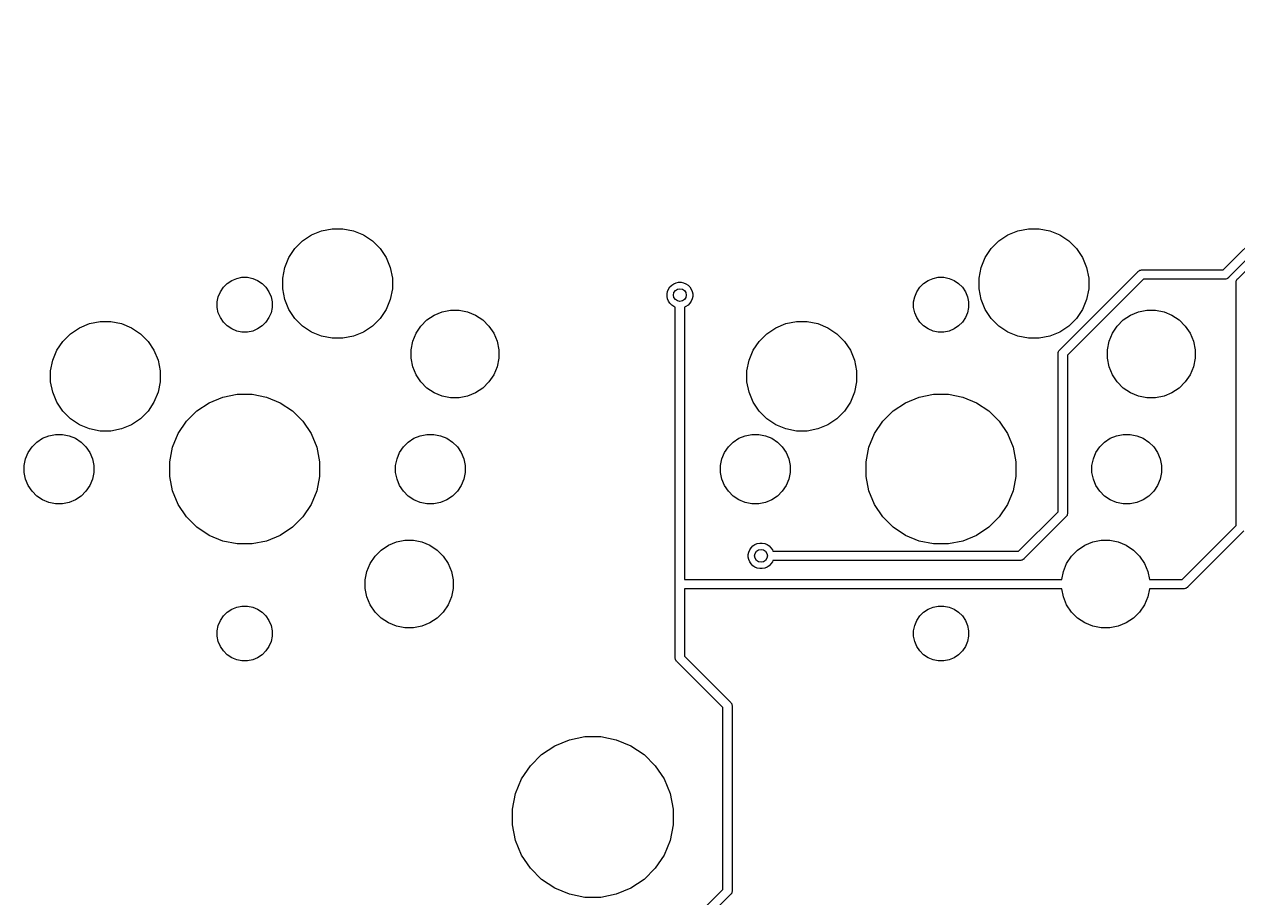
# Model space of a CAD drawing. Extents: x 111 to 185, y -151 to -34.
# Drawn here: x 111.44 to 144.64, y -75.24 to -51.32 of the extents above; entities that cross this region are included whole.
import ezdxf

# ---------------------------------------------------------------- set-up
doc = ezdxf.new("R2010")
doc.units = 0
doc.layers.add('BLACK', color=7, linetype='CONTINUOUS')

msp = doc.modelspace()

# ---------------------------------------------------------------- linework, layer by layer
at = {"layer": 'BLACK', "linetype": 'CONTINUOUS'}
for p, q in [((144.244, -58.05), (150.971, -51.3232)), ((151.18, -51.4677), (144.389, -58.259)), ((144.641, -58.2892), (150.778, -52.1523)), ((119.059, -57.2549), (119.304, -57.0907)), ((119.304, -57.0907), (119.577, -56.9776)), ((119.577, -56.9776), (119.867, -56.92)), ((119.867, -56.92), (120.163, -56.92)), ((120.163, -56.92), (120.453, -56.9776)), ((120.453, -56.9776), (120.726, -57.0907)), ((120.726, -57.0907), (120.971, -57.2549)), ((138.109, -57.2549), (138.354, -57.0907)), ((138.354, -57.0907), (138.627, -56.9776)), ((138.627, -56.9776), (138.917, -56.92)), ((138.917, -56.92), (139.213, -56.92)), ((139.213, -56.92), (139.503, -56.9776)), ((139.503, -56.9776), (139.776, -57.0907)), ((139.776, -57.0907), (140.021, -57.2549)), ((118.85, -57.4638), (119.059, -57.2549)), ((120.971, -57.2549), (121.18, -57.4638)), ((137.9, -57.4638), (138.109, -57.2549)), ((140.021, -57.2549), (140.23, -57.4638)), ((118.573, -57.9825), (118.686, -57.7095)), ((118.686, -57.7095), (118.85, -57.4638)), ((121.18, -57.4638), (121.344, -57.7095)), ((121.344, -57.7095), (121.457, -57.9825)), ((137.623, -57.9825), (137.736, -57.7095)), ((137.736, -57.7095), (137.9, -57.4638)), ((140.23, -57.4638), (140.394, -57.7095)), ((140.394, -57.7095), (140.507, -57.9825)), ((118.515, -58.2723), (118.573, -57.9825)), ((121.457, -57.9825), (121.515, -58.2723)), ((137.565, -58.2723), (137.623, -57.9825)), ((139.771, -60.2378), (141.918, -58.0909)), ((140.507, -57.9825), (140.565, -58.2723)), ((141.918, -58.0909), (141.922, -58.0862)), ((141.922, -58.0862), (141.927, -58.0823)), ((141.927, -58.0823), (141.941, -58.0705)), ((141.941, -58.0705), (141.963, -58.0589)), ((141.963, -58.0589), (141.965, -58.0582)), ((141.965, -58.0582), (141.987, -58.0518)), ((141.987, -58.0518), (142.005, -58.05)), ((142.005, -58.05), (142.011, -58.0494)), ((142.005, -58.05), (142.005, -58.05)), ((142.011, -58.0494), (142.017, -58.05)), ((142.017, -58.05), (144.244, -58.05)), ((116.892, -58.5219), (116.997, -58.4174)), ((116.997, -58.4174), (117.12, -58.3354)), ((117.12, -58.3354), (117.256, -58.2788)), ((117.256, -58.2788), (117.401, -58.25)), ((117.401, -58.25), (117.549, -58.25)), ((117.549, -58.25), (117.694, -58.2788)), ((117.694, -58.2788), (117.83, -58.3354)), ((117.83, -58.3354), (117.953, -58.4174)), ((117.953, -58.4174), (118.058, -58.5219)), ((118.515, -58.5677), (118.515, -58.2723)), ((121.515, -58.2723), (121.515, -58.5677)), ((129.215, -58.4273), (129.279, -58.4009)), ((129.279, -58.4009), (129.347, -58.3875)), ((129.347, -58.3875), (129.416, -58.3875)), ((129.416, -58.3875), (129.483, -58.4009)), ((129.483, -58.4009), (129.547, -58.4273)), ((135.942, -58.5219), (136.047, -58.4174)), ((136.047, -58.4174), (136.17, -58.3354)), ((136.17, -58.3354), (136.306, -58.2788)), ((136.306, -58.2788), (136.451, -58.25)), ((136.451, -58.25), (136.599, -58.25)), ((136.599, -58.25), (136.744, -58.2788)), ((136.744, -58.2788), (136.88, -58.3354)), ((136.88, -58.3354), (137.003, -58.4174)), ((137.003, -58.4174), (137.108, -58.5219)), ((137.565, -58.5677), (137.565, -58.2723)), ((142.063, -58.3), (139.981, -60.3823)), ((140.565, -58.2723), (140.565, -58.5677)), ((144.29, -58.3), (142.063, -58.3)), ((144.296, -58.3006), (144.29, -58.3)), ((144.302, -58.3), (144.296, -58.3006)), ((144.321, -58.2982), (144.302, -58.3)), ((144.302, -58.3), (144.302, -58.3)), ((144.344, -58.291), (144.321, -58.2982)), ((144.366, -58.2794), (144.344, -58.291)), ((144.385, -58.2638), (144.366, -58.2794)), ((144.389, -58.259), (144.385, -58.2638)), ((144.6, -58.3758), (144.602, -58.3575)), ((144.6, -58.3759), (144.6, -58.3758)), ((144.6, -58.382), (144.6, -58.3759)), ((144.6, -58.3881), (144.6, -58.382)), ((144.6, -65.0477), (144.6, -58.3881)), ((144.602, -58.3575), (144.609, -58.3339)), ((144.609, -58.3339), (144.621, -58.3122)), ((144.621, -58.3122), (144.637, -58.2932)), ((144.637, -58.2932), (144.641, -58.2892)), ((116.754, -58.7812), (116.81, -58.6447)), ((116.81, -58.6447), (116.892, -58.5219)), ((118.058, -58.5219), (118.14, -58.6447)), ((118.14, -58.6447), (118.196, -58.7812)), ((118.573, -58.8575), (118.515, -58.5677)), ((121.515, -58.5677), (121.457, -58.8575)), ((129.031, -58.703), (129.045, -58.6354)), ((129.031, -58.772), (129.031, -58.703)), ((129.045, -58.6354), (129.071, -58.5717)), ((129.071, -58.5717), (129.109, -58.5144)), ((129.109, -58.5144), (129.158, -58.4656)), ((129.158, -58.4656), (129.215, -58.4273)), ((129.547, -58.4273), (129.604, -58.4656)), ((129.604, -58.4656), (129.653, -58.5144)), ((129.653, -58.5144), (129.691, -58.5717)), ((129.691, -58.5717), (129.718, -58.6354)), ((129.718, -58.6354), (129.731, -58.703)), ((129.731, -58.703), (129.731, -58.772)), ((135.804, -58.7812), (135.86, -58.6447)), ((135.86, -58.6447), (135.942, -58.5219)), ((137.108, -58.5219), (137.19, -58.6447)), ((137.19, -58.6447), (137.246, -58.7812)), ((137.623, -58.8575), (137.565, -58.5677)), ((140.565, -58.5677), (140.507, -58.8575)), ((116.725, -58.9261), (116.754, -58.7812)), ((116.725, -59.0739), (116.725, -58.9261)), ((116.754, -59.2188), (116.725, -59.0739)), ((118.196, -58.7812), (118.225, -58.9261)), ((118.225, -59.0739), (118.196, -59.2188)), ((118.225, -58.9261), (118.225, -59.0739)), ((118.686, -59.1305), (118.573, -58.8575)), ((121.457, -58.8575), (121.344, -59.1305)), ((129.045, -58.8396), (129.031, -58.772)), ((129.071, -58.9033), (129.045, -58.8396)), ((129.109, -58.9606), (129.071, -58.9033)), ((129.158, -59.0094), (129.109, -58.9606)), ((129.215, -59.0477), (129.158, -59.0094)), ((129.256, -59.0646), (129.215, -59.0477)), ((129.256, -66.6371), (129.256, -59.0646)), ((129.547, -59.0477), (129.506, -59.0646)), ((129.506, -59.0646), (129.506, -66.525)), ((129.604, -59.0094), (129.547, -59.0477)), ((129.653, -58.9606), (129.604, -59.0094)), ((129.691, -58.9033), (129.653, -58.9606)), ((129.718, -58.8396), (129.691, -58.9033)), ((129.731, -58.772), (129.718, -58.8396)), ((135.775, -58.9261), (135.804, -58.7812)), ((135.775, -59.0739), (135.775, -58.9261)), ((135.804, -59.2188), (135.775, -59.0739)), ((137.246, -58.7812), (137.275, -58.9261)), ((137.275, -59.0739), (137.246, -59.2188)), ((137.275, -58.9261), (137.275, -59.0739)), ((137.736, -59.1305), (137.623, -58.8575)), ((140.507, -58.8575), (140.394, -59.1305)), ((116.81, -59.3553), (116.754, -59.2188)), ((116.892, -59.4781), (116.81, -59.3553)), ((118.14, -59.3553), (118.058, -59.4781)), ((118.196, -59.2188), (118.14, -59.3553)), ((118.85, -59.3762), (118.686, -59.1305)), ((119.059, -59.5851), (118.85, -59.3762)), ((121.18, -59.3762), (120.971, -59.5851)), ((121.344, -59.1305), (121.18, -59.3762)), ((122.293, -59.585), (122.46, -59.4179)), ((122.46, -59.4179), (122.657, -59.2866)), ((122.657, -59.2866), (122.875, -59.1961)), ((122.875, -59.1961), (123.107, -59.15)), ((123.107, -59.15), (123.343, -59.15)), ((123.343, -59.15), (123.575, -59.1961)), ((123.575, -59.1961), (123.793, -59.2866)), ((123.793, -59.2866), (123.99, -59.4179)), ((123.99, -59.4179), (124.157, -59.585)), ((135.86, -59.3553), (135.804, -59.2188)), ((135.942, -59.4781), (135.86, -59.3553)), ((137.19, -59.3553), (137.108, -59.4781)), ((137.246, -59.2188), (137.19, -59.3553)), ((137.9, -59.3762), (137.736, -59.1305)), ((138.109, -59.5851), (137.9, -59.3762)), ((140.23, -59.3762), (140.021, -59.5851)), ((140.394, -59.1305), (140.23, -59.3762)), ((141.343, -59.585), (141.51, -59.4179)), ((141.51, -59.4179), (141.707, -59.2866)), ((141.707, -59.2866), (141.925, -59.1961)), ((141.925, -59.1961), (142.157, -59.15)), ((142.157, -59.15), (142.393, -59.15)), ((142.393, -59.15), (142.625, -59.1961)), ((142.625, -59.1961), (142.843, -59.2866)), ((142.843, -59.2866), (143.04, -59.4179)), ((143.04, -59.4179), (143.207, -59.585)), ((112.709, -59.7949), (112.954, -59.6307)), ((112.954, -59.6307), (113.227, -59.5176)), ((113.227, -59.5176), (113.517, -59.46)), ((113.517, -59.46), (113.813, -59.46)), ((113.813, -59.46), (114.103, -59.5176)), ((114.103, -59.5176), (114.376, -59.6307)), ((114.376, -59.6307), (114.621, -59.7949)), ((116.997, -59.5826), (116.892, -59.4781)), ((117.12, -59.6646), (116.997, -59.5826)), ((117.256, -59.7212), (117.12, -59.6646)), ((117.401, -59.75), (117.256, -59.7212)), ((117.549, -59.75), (117.401, -59.75)), ((117.694, -59.7212), (117.549, -59.75)), ((117.83, -59.6646), (117.694, -59.7212)), ((117.953, -59.5826), (117.83, -59.6646)), ((118.058, -59.4781), (117.953, -59.5826)), ((119.304, -59.7493), (119.059, -59.5851)), ((119.577, -59.8624), (119.304, -59.7493)), ((120.726, -59.7493), (120.453, -59.8624)), ((120.971, -59.5851), (120.726, -59.7493)), ((122.162, -59.7816), (122.293, -59.585)), ((124.157, -59.585), (124.288, -59.7816)), ((131.759, -59.7949), (132.004, -59.6307)), ((132.004, -59.6307), (132.277, -59.5176)), ((132.277, -59.5176), (132.567, -59.46)), ((132.567, -59.46), (132.863, -59.46)), ((132.863, -59.46), (133.153, -59.5176)), ((133.153, -59.5176), (133.426, -59.6307)), ((133.426, -59.6307), (133.671, -59.7949)), ((136.047, -59.5826), (135.942, -59.4781)), ((136.17, -59.6646), (136.047, -59.5826)), ((136.306, -59.7212), (136.17, -59.6646)), ((136.451, -59.75), (136.306, -59.7212)), ((136.599, -59.75), (136.451, -59.75)), ((136.744, -59.7212), (136.599, -59.75)), ((136.88, -59.6646), (136.744, -59.7212)), ((137.003, -59.5826), (136.88, -59.6646)), ((137.108, -59.4781), (137.003, -59.5826)), ((138.354, -59.7493), (138.109, -59.5851)), ((138.627, -59.8624), (138.354, -59.7493)), ((139.776, -59.7493), (139.503, -59.8624)), ((140.021, -59.5851), (139.776, -59.7493)), ((141.212, -59.7816), (141.343, -59.585)), ((143.207, -59.585), (143.338, -59.7816)), ((112.336, -60.2495), (112.5, -60.0038)), ((112.5, -60.0038), (112.709, -59.7949)), ((114.621, -59.7949), (114.83, -60.0038)), ((114.83, -60.0038), (114.994, -60.2495)), ((119.867, -59.92), (119.577, -59.8624)), ((120.163, -59.92), (119.867, -59.92)), ((120.453, -59.8624), (120.163, -59.92)), ((122.025, -60.2318), (122.071, -60)), ((122.071, -60), (122.162, -59.7816)), ((124.288, -59.7816), (124.379, -60)), ((124.379, -60), (124.425, -60.2318)), ((131.386, -60.2495), (131.55, -60.0038)), ((131.55, -60.0038), (131.759, -59.7949)), ((133.671, -59.7949), (133.88, -60.0038)), ((133.88, -60.0038), (134.044, -60.2495)), ((138.917, -59.92), (138.627, -59.8624)), ((139.213, -59.92), (138.917, -59.92)), ((139.503, -59.8624), (139.213, -59.92)), ((141.075, -60.2318), (141.121, -60)), ((141.121, -60), (141.212, -59.7816)), ((143.338, -59.7816), (143.429, -60)), ((143.429, -60), (143.475, -60.2318)), ((112.223, -60.5225), (112.336, -60.2495)), ((114.994, -60.2495), (115.107, -60.5225)), ((122.025, -60.4682), (122.025, -60.2318)), ((124.425, -60.2318), (124.425, -60.4682)), ((131.273, -60.5225), (131.386, -60.2495)), ((134.044, -60.2495), (134.157, -60.5225)), ((139.73, -60.3305), (139.731, -60.3244)), ((139.731, -60.3366), (139.73, -60.3305)), ((139.731, -60.3244), (139.732, -60.306)), ((139.731, -60.3244), (139.731, -60.3244)), ((139.731, -64.6677), (139.731, -60.3366)), ((139.732, -60.306), (139.739, -60.2824)), ((139.739, -60.2824), (139.751, -60.2607)), ((139.751, -60.2607), (139.767, -60.2417)), ((139.767, -60.2417), (139.771, -60.2378)), ((139.981, -60.3823), (139.981, -64.7134)), ((141.075, -60.4682), (141.075, -60.2318)), ((143.475, -60.2318), (143.475, -60.4682)), ((112.165, -60.8123), (112.223, -60.5225)), ((115.107, -60.5225), (115.165, -60.8123)), ((122.071, -60.7), (122.025, -60.4682)), ((122.162, -60.9184), (122.071, -60.7)), ((124.379, -60.7), (124.288, -60.9184)), ((124.425, -60.4682), (124.379, -60.7)), ((131.215, -60.8123), (131.273, -60.5225)), ((134.157, -60.5225), (134.215, -60.8123)), ((141.121, -60.7), (141.075, -60.4682)), ((141.212, -60.9184), (141.121, -60.7)), ((143.429, -60.7), (143.338, -60.9184)), ((143.475, -60.4682), (143.429, -60.7)), ((112.165, -61.1077), (112.165, -60.8123)), ((115.165, -60.8123), (115.165, -61.1077)), ((122.293, -61.115), (122.162, -60.9184)), ((124.288, -60.9184), (124.157, -61.115)), ((131.215, -61.1077), (131.215, -60.8123)), ((134.215, -60.8123), (134.215, -61.1077)), ((141.343, -61.115), (141.212, -60.9184)), ((143.338, -60.9184), (143.207, -61.115)), ((112.223, -61.3975), (112.165, -61.1077)), ((112.336, -61.6705), (112.223, -61.3975)), ((115.107, -61.3975), (114.994, -61.6705)), ((115.165, -61.1077), (115.107, -61.3975)), ((122.46, -61.2821), (122.293, -61.115)), ((122.657, -61.4134), (122.46, -61.2821)), ((122.875, -61.5039), (122.657, -61.4134)), ((123.793, -61.4134), (123.575, -61.5039)), ((123.99, -61.2821), (123.793, -61.4134)), ((124.157, -61.115), (123.99, -61.2821)), ((131.273, -61.3975), (131.215, -61.1077)), ((131.386, -61.6705), (131.273, -61.3975)), ((134.157, -61.3975), (134.044, -61.6705)), ((134.215, -61.1077), (134.157, -61.3975)), ((141.51, -61.2821), (141.343, -61.115)), ((141.707, -61.4134), (141.51, -61.2821)), ((141.925, -61.5039), (141.707, -61.4134)), ((142.843, -61.4134), (142.625, -61.5039)), ((143.04, -61.2821), (142.843, -61.4134)), ((143.207, -61.115), (143.04, -61.2821)), ((112.5, -61.9162), (112.336, -61.6705)), ((114.994, -61.6705), (114.83, -61.9162)), ((116.168, -61.9077), (116.504, -61.6833)), ((116.504, -61.6833), (116.877, -61.5288)), ((116.877, -61.5288), (117.273, -61.45)), ((117.273, -61.45), (117.677, -61.45)), ((117.677, -61.45), (118.073, -61.5288)), ((118.073, -61.5288), (118.446, -61.6833)), ((118.446, -61.6833), (118.782, -61.9077)), ((123.107, -61.55), (122.875, -61.5039)), ((123.343, -61.55), (123.107, -61.55)), ((123.575, -61.5039), (123.343, -61.55)), ((131.55, -61.9162), (131.386, -61.6705)), ((134.044, -61.6705), (133.88, -61.9162)), ((135.218, -61.9077), (135.554, -61.6833)), ((135.554, -61.6833), (135.927, -61.5288)), ((135.927, -61.5288), (136.323, -61.45)), ((136.323, -61.45), (136.727, -61.45)), ((136.727, -61.45), (137.123, -61.5288)), ((137.123, -61.5288), (137.496, -61.6833)), ((137.496, -61.6833), (137.832, -61.9077)), ((142.157, -61.55), (141.925, -61.5039)), ((142.393, -61.55), (142.157, -61.55)), ((142.625, -61.5039), (142.393, -61.55)), ((112.709, -62.1251), (112.5, -61.9162)), ((114.83, -61.9162), (114.621, -62.1251)), ((115.883, -62.1932), (116.168, -61.9077)), ((118.782, -61.9077), (119.067, -62.1932)), ((131.759, -62.1251), (131.55, -61.9162)), ((133.88, -61.9162), (133.671, -62.1251)), ((134.933, -62.1932), (135.218, -61.9077)), ((137.832, -61.9077), (138.117, -62.1932)), ((112.954, -62.2893), (112.709, -62.1251)), ((113.227, -62.4024), (112.954, -62.2893)), ((113.517, -62.46), (113.227, -62.4024)), ((114.103, -62.4024), (113.813, -62.46)), ((114.376, -62.2893), (114.103, -62.4024)), ((114.621, -62.1251), (114.376, -62.2893)), ((115.658, -62.529), (115.883, -62.1932)), ((119.067, -62.1932), (119.292, -62.529)), ((132.004, -62.2893), (131.759, -62.1251)), ((132.277, -62.4024), (132.004, -62.2893)), ((132.567, -62.46), (132.277, -62.4024)), ((133.153, -62.4024), (132.863, -62.46)), ((133.426, -62.2893), (133.153, -62.4024)), ((133.671, -62.1251), (133.426, -62.2893)), ((134.708, -62.529), (134.933, -62.1932)), ((138.117, -62.1932), (138.342, -62.529)), ((111.789, -62.7621), (111.945, -62.6581)), ((111.945, -62.6581), (112.118, -62.5865)), ((112.118, -62.5865), (112.301, -62.55)), ((112.301, -62.55), (112.489, -62.55)), ((112.489, -62.55), (112.672, -62.5865)), ((112.672, -62.5865), (112.845, -62.6581)), ((112.845, -62.6581), (113.001, -62.7621)), ((113.813, -62.46), (113.517, -62.46)), ((115.504, -62.902), (115.658, -62.529)), ((119.292, -62.529), (119.446, -62.902)), ((121.949, -62.7621), (122.105, -62.6581)), ((122.105, -62.6581), (122.278, -62.5865)), ((122.278, -62.5865), (122.461, -62.55)), ((122.461, -62.55), (122.649, -62.55)), ((122.649, -62.55), (122.832, -62.5865)), ((122.832, -62.5865), (123.005, -62.6581)), ((123.005, -62.6581), (123.161, -62.7621)), ((130.839, -62.7621), (130.995, -62.6581)), ((130.995, -62.6581), (131.168, -62.5865)), ((131.168, -62.5865), (131.351, -62.55)), ((131.351, -62.55), (131.539, -62.55)), ((131.539, -62.55), (131.722, -62.5865)), ((131.722, -62.5865), (131.895, -62.6581)), ((131.895, -62.6581), (132.051, -62.7621)), ((132.863, -62.46), (132.567, -62.46)), ((134.554, -62.902), (134.708, -62.529)), ((138.342, -62.529), (138.496, -62.902)), ((140.999, -62.7621), (141.155, -62.6581)), ((141.155, -62.6581), (141.328, -62.5865)), ((141.328, -62.5865), (141.511, -62.55)), ((141.511, -62.55), (141.699, -62.55)), ((141.699, -62.55), (141.882, -62.5865)), ((141.882, -62.5865), (142.055, -62.6581)), ((142.055, -62.6581), (142.211, -62.7621)), ((111.482, -63.2229), (111.553, -63.05)), ((111.553, -63.05), (111.657, -62.8944)), ((111.657, -62.8944), (111.789, -62.7621)), ((113.001, -62.7621), (113.133, -62.8944)), ((113.133, -62.8944), (113.237, -63.05)), ((113.237, -63.05), (113.308, -63.2229)), ((115.425, -63.2981), (115.504, -62.902)), ((119.446, -62.902), (119.525, -63.2981)), ((121.642, -63.2229), (121.713, -63.05)), ((121.713, -63.05), (121.817, -62.8944)), ((121.817, -62.8944), (121.949, -62.7621)), ((123.161, -62.7621), (123.293, -62.8944)), ((123.293, -62.8944), (123.397, -63.05)), ((123.397, -63.05), (123.468, -63.2229)), ((130.532, -63.2229), (130.603, -63.05)), ((130.603, -63.05), (130.707, -62.8944)), ((130.707, -62.8944), (130.839, -62.7621)), ((132.051, -62.7621), (132.183, -62.8944)), ((132.183, -62.8944), (132.287, -63.05)), ((132.287, -63.05), (132.358, -63.2229)), ((134.475, -63.2981), (134.554, -62.902)), ((138.496, -62.902), (138.575, -63.2981)), ((140.692, -63.2229), (140.763, -63.05)), ((140.763, -63.05), (140.867, -62.8944)), ((140.867, -62.8944), (140.999, -62.7621)), ((142.211, -62.7621), (142.343, -62.8944)), ((142.343, -62.8944), (142.447, -63.05)), ((142.447, -63.05), (142.518, -63.2229)), ((111.445, -63.4064), (111.482, -63.2229)), ((113.308, -63.2229), (113.345, -63.4064)), ((115.425, -63.7019), (115.425, -63.2981)), ((119.525, -63.2981), (119.525, -63.7019)), ((121.605, -63.4064), (121.642, -63.2229)), ((123.468, -63.2229), (123.505, -63.4064)), ((130.495, -63.4064), (130.532, -63.2229)), ((132.358, -63.2229), (132.395, -63.4064)), ((134.475, -63.7019), (134.475, -63.2981)), ((138.575, -63.2981), (138.575, -63.7019)), ((140.655, -63.4064), (140.692, -63.2229)), ((142.518, -63.2229), (142.555, -63.4064)), ((111.445, -63.5936), (111.445, -63.4064)), ((111.482, -63.7771), (111.445, -63.5936)), ((113.345, -63.5936), (113.308, -63.7771)), ((113.345, -63.4064), (113.345, -63.5936)), ((115.504, -64.098), (115.425, -63.7019)), ((119.525, -63.7019), (119.446, -64.098)), ((121.605, -63.5936), (121.605, -63.4064)), ((121.642, -63.7771), (121.605, -63.5936)), ((123.505, -63.5936), (123.468, -63.7771)), ((123.505, -63.4064), (123.505, -63.5936)), ((130.495, -63.5936), (130.495, -63.4064)), ((130.532, -63.7771), (130.495, -63.5936)), ((132.395, -63.5936), (132.358, -63.7771)), ((132.395, -63.4064), (132.395, -63.5936)), ((134.554, -64.098), (134.475, -63.7019)), ((138.575, -63.7019), (138.496, -64.098)), ((140.655, -63.5936), (140.655, -63.4064)), ((140.692, -63.7771), (140.655, -63.5936)), ((142.555, -63.5936), (142.518, -63.7771)), ((142.555, -63.4064), (142.555, -63.5936)), ((111.553, -63.95), (111.482, -63.7771)), ((111.657, -64.1056), (111.553, -63.95)), ((113.237, -63.95), (113.133, -64.1056)), ((113.308, -63.7771), (113.237, -63.95)), ((121.713, -63.95), (121.642, -63.7771)), ((121.817, -64.1056), (121.713, -63.95)), ((123.397, -63.95), (123.293, -64.1056)), ((123.468, -63.7771), (123.397, -63.95)), ((130.603, -63.95), (130.532, -63.7771)), ((130.707, -64.1056), (130.603, -63.95)), ((132.287, -63.95), (132.183, -64.1056)), ((132.358, -63.7771), (132.287, -63.95)), ((140.763, -63.95), (140.692, -63.7771)), ((140.867, -64.1056), (140.763, -63.95)), ((142.447, -63.95), (142.343, -64.1056)), ((142.518, -63.7771), (142.447, -63.95)), ((111.789, -64.2379), (111.657, -64.1056)), ((111.945, -64.3419), (111.789, -64.2379)), ((112.118, -64.4135), (111.945, -64.3419)), ((112.845, -64.3419), (112.672, -64.4135)), ((113.001, -64.2379), (112.845, -64.3419)), ((113.133, -64.1056), (113.001, -64.2379)), ((115.658, -64.471), (115.504, -64.098)), ((119.446, -64.098), (119.292, -64.471)), ((121.949, -64.2379), (121.817, -64.1056)), ((122.105, -64.3419), (121.949, -64.2379)), ((122.278, -64.4135), (122.105, -64.3419)), ((123.005, -64.3419), (122.832, -64.4135)), ((123.161, -64.2379), (123.005, -64.3419)), ((123.293, -64.1056), (123.161, -64.2379)), ((130.839, -64.2379), (130.707, -64.1056)), ((130.995, -64.3419), (130.839, -64.2379)), ((131.168, -64.4135), (130.995, -64.3419)), ((131.895, -64.3419), (131.722, -64.4135)), ((132.051, -64.2379), (131.895, -64.3419)), ((132.183, -64.1056), (132.051, -64.2379)), ((134.708, -64.471), (134.554, -64.098)), ((138.496, -64.098), (138.342, -64.471)), ((140.999, -64.2379), (140.867, -64.1056)), ((141.155, -64.3419), (140.999, -64.2379)), ((141.328, -64.4135), (141.155, -64.3419)), ((142.055, -64.3419), (141.882, -64.4135)), ((142.211, -64.2379), (142.055, -64.3419)), ((142.343, -64.1056), (142.211, -64.2379)), ((112.301, -64.45), (112.118, -64.4135)), ((112.489, -64.45), (112.301, -64.45)), ((112.672, -64.4135), (112.489, -64.45)), ((115.883, -64.8068), (115.658, -64.471)), ((119.292, -64.471), (119.067, -64.8068)), ((122.461, -64.45), (122.278, -64.4135)), ((122.649, -64.45), (122.461, -64.45)), ((122.832, -64.4135), (122.649, -64.45)), ((131.351, -64.45), (131.168, -64.4135)), ((131.539, -64.45), (131.351, -64.45)), ((131.722, -64.4135), (131.539, -64.45)), ((134.933, -64.8068), (134.708, -64.471)), ((138.342, -64.471), (138.117, -64.8068)), ((138.648, -65.75), (139.731, -64.6677)), ((139.981, -64.7256), (139.979, -64.744)), ((139.981, -64.7134), (139.981, -64.7195)), ((139.981, -64.7195), (139.981, -64.7256)), ((139.981, -64.7256), (139.981, -64.7256)), ((141.511, -64.45), (141.328, -64.4135)), ((141.699, -64.45), (141.511, -64.45)), ((141.882, -64.4135), (141.699, -64.45)), ((116.168, -65.0923), (115.883, -64.8068)), ((119.067, -64.8068), (118.782, -65.0923)), ((135.218, -65.0923), (134.933, -64.8068)), ((138.117, -64.8068), (137.832, -65.0923)), ((139.94, -64.8122), (138.793, -65.959)), ((139.944, -64.8083), (139.94, -64.8122)), ((139.948, -64.8036), (139.944, -64.8083)), ((139.96, -64.7893), (139.948, -64.8036)), ((139.948, -64.8036), (139.948, -64.8036)), ((139.972, -64.7676), (139.96, -64.7893)), ((139.979, -64.744), (139.972, -64.7676)), ((143.123, -66.525), (144.6, -65.0477)), ((116.504, -65.3167), (116.168, -65.0923)), ((116.877, -65.4712), (116.504, -65.3167)), ((118.446, -65.3167), (118.073, -65.4712)), ((118.782, -65.0923), (118.446, -65.3167)), ((135.554, -65.3167), (135.218, -65.0923)), ((135.927, -65.4712), (135.554, -65.3167)), ((137.496, -65.3167), (137.123, -65.4712)), ((137.832, -65.0923), (137.496, -65.3167)), ((144.81, -65.1922), (143.268, -66.734)), ((117.273, -65.55), (116.877, -65.4712)), ((117.677, -65.55), (117.273, -65.55)), ((118.073, -65.4712), (117.677, -65.55)), ((121.043, -65.885), (121.21, -65.7179)), ((121.21, -65.7179), (121.407, -65.5866)), ((121.407, -65.5866), (121.625, -65.4961)), ((121.625, -65.4961), (121.857, -65.45)), ((121.857, -65.45), (122.093, -65.45)), ((122.093, -65.45), (122.325, -65.4961)), ((122.325, -65.4961), (122.543, -65.5866)), ((122.543, -65.5866), (122.74, -65.7179)), ((122.74, -65.7179), (122.907, -65.885)), ((131.263, -65.7729), (131.29, -65.7092)), ((131.29, -65.7092), (131.328, -65.6519)), ((131.328, -65.6519), (131.377, -65.6031)), ((131.377, -65.6031), (131.434, -65.5648)), ((131.434, -65.5648), (131.498, -65.5384)), ((131.498, -65.5384), (131.566, -65.525)), ((131.566, -65.525), (131.634, -65.525)), ((131.634, -65.525), (131.702, -65.5384)), ((131.702, -65.5384), (131.766, -65.5648)), ((131.766, -65.5648), (131.823, -65.6031)), ((131.823, -65.6031), (131.872, -65.6519)), ((131.872, -65.6519), (131.91, -65.7092)), ((131.91, -65.7092), (131.927, -65.75)), ((136.323, -65.55), (135.927, -65.4712)), ((136.727, -65.55), (136.323, -65.55)), ((137.123, -65.4712), (136.727, -65.55)), ((140.093, -65.885), (140.26, -65.7179)), ((140.26, -65.7179), (140.457, -65.5866)), ((140.457, -65.5866), (140.675, -65.4961)), ((140.675, -65.4961), (140.907, -65.45)), ((140.907, -65.45), (141.143, -65.45)), ((141.143, -65.45), (141.375, -65.4961)), ((141.375, -65.4961), (141.593, -65.5866)), ((141.593, -65.5866), (141.79, -65.7179)), ((141.79, -65.7179), (141.957, -65.885)), ((120.912, -66.0816), (121.043, -65.885)), ((122.907, -65.885), (123.038, -66.0816)), ((131.25, -65.8405), (131.263, -65.7729)), ((131.25, -65.9095), (131.25, -65.8405)), ((131.263, -65.9771), (131.25, -65.9095)), ((131.29, -66.0408), (131.263, -65.9771)), ((131.328, -66.0981), (131.29, -66.0408)), ((131.91, -66.0408), (131.872, -66.0981)), ((131.927, -66), (131.91, -66.0408)), ((131.927, -65.75), (138.648, -65.75)), ((138.694, -66), (131.927, -66)), ((138.7, -66.0006), (138.694, -66)), ((138.706, -66), (138.7, -66.0006)), ((138.725, -65.9982), (138.706, -66)), ((138.706, -66), (138.706, -66)), ((138.748, -65.991), (138.725, -65.9982)), ((138.77, -65.9794), (138.748, -65.991)), ((138.789, -65.9638), (138.77, -65.9794)), ((138.793, -65.959), (138.789, -65.9638)), ((139.962, -66.0816), (140.093, -65.885)), ((141.957, -65.885), (142.088, -66.0816)), ((120.775, -66.5318), (120.821, -66.3)), ((120.821, -66.3), (120.912, -66.0816)), ((123.038, -66.0816), (123.129, -66.3)), ((123.129, -66.3), (123.175, -66.5318)), ((131.377, -66.1469), (131.328, -66.0981)), ((131.434, -66.1852), (131.377, -66.1469)), ((131.498, -66.2116), (131.434, -66.1852)), ((131.566, -66.225), (131.498, -66.2116)), ((131.634, -66.225), (131.566, -66.225)), ((131.702, -66.2116), (131.634, -66.225)), ((131.766, -66.1852), (131.702, -66.2116)), ((131.823, -66.1469), (131.766, -66.1852)), ((131.872, -66.0981), (131.823, -66.1469)), ((139.826, -66.525), (139.871, -66.3)), ((139.871, -66.3), (139.962, -66.0816)), ((142.088, -66.0816), (142.179, -66.3)), ((142.179, -66.3), (142.224, -66.525)), ((120.775, -66.7682), (120.775, -66.5318)), ((123.175, -66.5318), (123.175, -66.7682)), ((129.256, -66.6432), (129.256, -66.6371)), ((129.256, -66.6494), (129.256, -66.6432)), ((129.256, -68.6691), (129.256, -66.6494)), ((129.256, -66.6494), (129.256, -66.6494)), ((129.256, -66.6494), (129.256, -66.6494)), ((129.506, -66.525), (139.826, -66.525)), ((142.224, -66.525), (143.123, -66.525)), ((120.821, -67), (120.775, -66.7682)), ((120.912, -67.2184), (120.821, -67)), ((123.129, -67), (123.038, -67.2184)), ((123.175, -66.7682), (123.129, -67)), ((139.826, -66.775), (129.506, -66.775)), ((129.506, -66.775), (129.506, -68.6235)), ((139.871, -67), (139.826, -66.775)), ((139.962, -67.2184), (139.871, -67)), ((142.179, -67), (142.088, -67.2184)), ((142.224, -66.775), (142.179, -67)), ((143.169, -66.775), (142.224, -66.775)), ((143.175, -66.7756), (143.169, -66.775)), ((143.181, -66.775), (143.175, -66.7756)), ((143.2, -66.7732), (143.181, -66.775)), ((143.181, -66.775), (143.181, -66.775)), ((143.223, -66.766), (143.2, -66.7732)), ((143.245, -66.7544), (143.223, -66.766)), ((143.264, -66.7388), (143.245, -66.7544)), ((143.268, -66.734), (143.264, -66.7388)), ((116.997, -67.4174), (117.12, -67.3354)), ((117.12, -67.3354), (117.256, -67.2788)), ((117.256, -67.2788), (117.401, -67.25)), ((117.401, -67.25), (117.549, -67.25)), ((117.549, -67.25), (117.694, -67.2788)), ((117.694, -67.2788), (117.83, -67.3354)), ((117.83, -67.3354), (117.953, -67.4174)), ((121.043, -67.415), (120.912, -67.2184)), ((123.038, -67.2184), (122.907, -67.415)), ((136.047, -67.4174), (136.17, -67.3354)), ((136.17, -67.3354), (136.306, -67.2788)), ((136.306, -67.2788), (136.451, -67.25)), ((136.451, -67.25), (136.599, -67.25)), ((136.599, -67.25), (136.744, -67.2788)), ((136.744, -67.2788), (136.88, -67.3354)), ((136.88, -67.3354), (137.003, -67.4174)), ((140.093, -67.415), (139.962, -67.2184)), ((142.088, -67.2184), (141.957, -67.415)), ((116.754, -67.7812), (116.81, -67.6447)), ((116.81, -67.6447), (116.892, -67.5219)), ((116.892, -67.5219), (116.997, -67.4174)), ((117.953, -67.4174), (118.058, -67.5219)), ((118.058, -67.5219), (118.14, -67.6447)), ((118.14, -67.6447), (118.196, -67.7812)), ((121.21, -67.5821), (121.043, -67.415)), ((121.407, -67.7134), (121.21, -67.5821)), ((121.625, -67.8039), (121.407, -67.7134)), ((122.543, -67.7134), (122.325, -67.8039)), ((122.74, -67.5821), (122.543, -67.7134)), ((122.907, -67.415), (122.74, -67.5821)), ((135.804, -67.7812), (135.86, -67.6447)), ((135.86, -67.6447), (135.942, -67.5219)), ((135.942, -67.5219), (136.047, -67.4174)), ((137.003, -67.4174), (137.108, -67.5219)), ((137.108, -67.5219), (137.19, -67.6447)), ((137.19, -67.6447), (137.246, -67.7812)), ((140.26, -67.5821), (140.093, -67.415)), ((140.457, -67.7134), (140.26, -67.5821)), ((140.675, -67.8039), (140.457, -67.7134)), ((141.593, -67.7134), (141.375, -67.8039)), ((141.79, -67.5821), (141.593, -67.7134)), ((141.957, -67.415), (141.79, -67.5821)), ((116.725, -67.9261), (116.754, -67.7812)), ((116.725, -68.0739), (116.725, -67.9261)), ((118.196, -67.7812), (118.225, -67.9261)), ((118.225, -67.9261), (118.225, -68.0739)), ((121.857, -67.85), (121.625, -67.8039)), ((122.093, -67.85), (121.857, -67.85)), ((122.325, -67.8039), (122.093, -67.85)), ((135.775, -67.9261), (135.804, -67.7812)), ((135.775, -68.0739), (135.775, -67.9261)), ((137.246, -67.7812), (137.275, -67.9261)), ((137.275, -67.9261), (137.275, -68.0739)), ((140.907, -67.85), (140.675, -67.8039)), ((141.143, -67.85), (140.907, -67.85)), ((141.375, -67.8039), (141.143, -67.85)), ((116.754, -68.2188), (116.725, -68.0739)), ((116.81, -68.3553), (116.754, -68.2188)), ((116.892, -68.4781), (116.81, -68.3553)), ((118.14, -68.3553), (118.058, -68.4781)), ((118.196, -68.2188), (118.14, -68.3553)), ((118.225, -68.0739), (118.196, -68.2188)), ((135.804, -68.2188), (135.775, -68.0739)), ((135.86, -68.3553), (135.804, -68.2188)), ((135.942, -68.4781), (135.86, -68.3553)), ((137.19, -68.3553), (137.108, -68.4781)), ((137.246, -68.2188), (137.19, -68.3553)), ((137.275, -68.0739), (137.246, -68.2188)), ((116.997, -68.5826), (116.892, -68.4781)), ((117.12, -68.6646), (116.997, -68.5826)), ((117.256, -68.7212), (117.12, -68.6646)), ((117.83, -68.6646), (117.694, -68.7212)), ((117.953, -68.5826), (117.83, -68.6646)), ((118.058, -68.4781), (117.953, -68.5826)), ((129.256, -68.6752), (129.256, -68.6691)), ((129.256, -68.6814), (129.256, -68.6752)), ((129.258, -68.6998), (129.256, -68.6814)), ((129.256, -68.6814), (129.256, -68.6814)), ((129.265, -68.7233), (129.258, -68.6998)), ((129.506, -68.6235), (130.767, -69.8843)), ((136.047, -68.5826), (135.942, -68.4781)), ((136.17, -68.6646), (136.047, -68.5826)), ((136.306, -68.7212), (136.17, -68.6646)), ((136.88, -68.6646), (136.744, -68.7212)), ((137.003, -68.5826), (136.88, -68.6646)), ((137.108, -68.4781), (137.003, -68.5826)), ((117.401, -68.75), (117.256, -68.7212)), ((117.549, -68.75), (117.401, -68.75)), ((117.694, -68.7212), (117.549, -68.75)), ((129.277, -68.745), (129.265, -68.7233)), ((129.292, -68.7641), (129.277, -68.745)), ((129.297, -68.768), (129.292, -68.7641)), ((130.558, -70.0288), (129.297, -68.768)), ((136.451, -68.75), (136.306, -68.7212)), ((136.599, -68.75), (136.451, -68.75)), ((136.744, -68.7212), (136.599, -68.75)), ((130.558, -75.0052), (130.558, -70.0288)), ((130.767, -69.8843), (130.772, -69.8882)), ((130.772, -69.8882), (130.776, -69.8929)), ((130.776, -69.8929), (130.776, -69.8929)), ((130.776, -69.8929), (130.787, -69.9072)), ((130.787, -69.9072), (130.799, -69.9289)), ((130.799, -69.9289), (130.806, -69.9525)), ((130.806, -69.9525), (130.808, -69.9709)), ((130.808, -69.9709), (130.808, -69.9709)), ((130.808, -69.9709), (130.809, -69.977)), ((130.809, -69.977), (130.808, -69.9831)), ((130.808, -69.9831), (130.808, -75.0509)), ((125.958, -71.0754), (126.358, -70.9095)), ((126.358, -70.9095), (126.783, -70.825)), ((126.783, -70.825), (127.217, -70.825)), ((127.217, -70.825), (127.642, -70.9095)), ((127.642, -70.9095), (128.042, -71.0754)), ((125.291, -71.6226), (125.598, -71.3161)), ((125.598, -71.3161), (125.958, -71.0754)), ((128.042, -71.0754), (128.402, -71.3161)), ((128.402, -71.3161), (128.709, -71.6226)), ((125.05, -71.9829), (125.291, -71.6226)), ((128.709, -71.6226), (128.95, -71.9829)), ((124.885, -72.3833), (125.05, -71.9829)), ((128.95, -71.9829), (129.115, -72.3833)), ((124.8, -72.8083), (124.885, -72.3833)), ((129.115, -72.3833), (129.2, -72.8083)), ((124.8, -73.2417), (124.8, -72.8083)), ((129.2, -72.8083), (129.2, -73.2417)), ((124.885, -73.6667), (124.8, -73.2417)), ((129.2, -73.2417), (129.115, -73.6667)), ((125.05, -74.0671), (124.885, -73.6667)), ((129.115, -73.6667), (128.95, -74.0671)), ((125.291, -74.4274), (125.05, -74.0671)), ((128.95, -74.0671), (128.709, -74.4274)), ((125.598, -74.7339), (125.291, -74.4274)), ((128.709, -74.4274), (128.402, -74.7339)), ((125.958, -74.9746), (125.598, -74.7339)), ((126.358, -75.1405), (125.958, -74.9746)), ((128.042, -74.9746), (127.642, -75.1405)), ((128.402, -74.7339), (128.042, -74.9746)), ((129.297, -76.266), (130.558, -75.0052)), ((126.783, -75.225), (126.358, -75.1405)), ((127.217, -75.225), (126.783, -75.225)), ((127.642, -75.1405), (127.217, -75.225)), ((130.767, -75.1497), (129.506, -76.4105)), ((130.772, -75.1458), (130.767, -75.1497)), ((130.776, -75.1411), (130.772, -75.1458)), ((130.787, -75.1268), (130.776, -75.1411)), ((130.776, -75.1411), (130.776, -75.1411)), ((130.799, -75.1058), (130.787, -75.1268)), ((130.806, -75.0815), (130.799, -75.1051)), ((130.799, -75.1051), (130.799, -75.1058)), ((130.808, -75.0631), (130.806, -75.0815)), ((130.808, -75.0509), (130.809, -75.057)), ((130.809, -75.057), (130.808, -75.0631)), ((130.808, -75.0631), (130.808, -75.0631))]:
    msp.add_line(p, q, dxfattribs=at)
at = {"layer": 'BLACK'}
for centre in [(129.381, -58.7375), (131.6, -65.875)]:
    msp.add_circle(centre, 0.175, dxfattribs=at)

doc.saveas('drawing.dxf')
